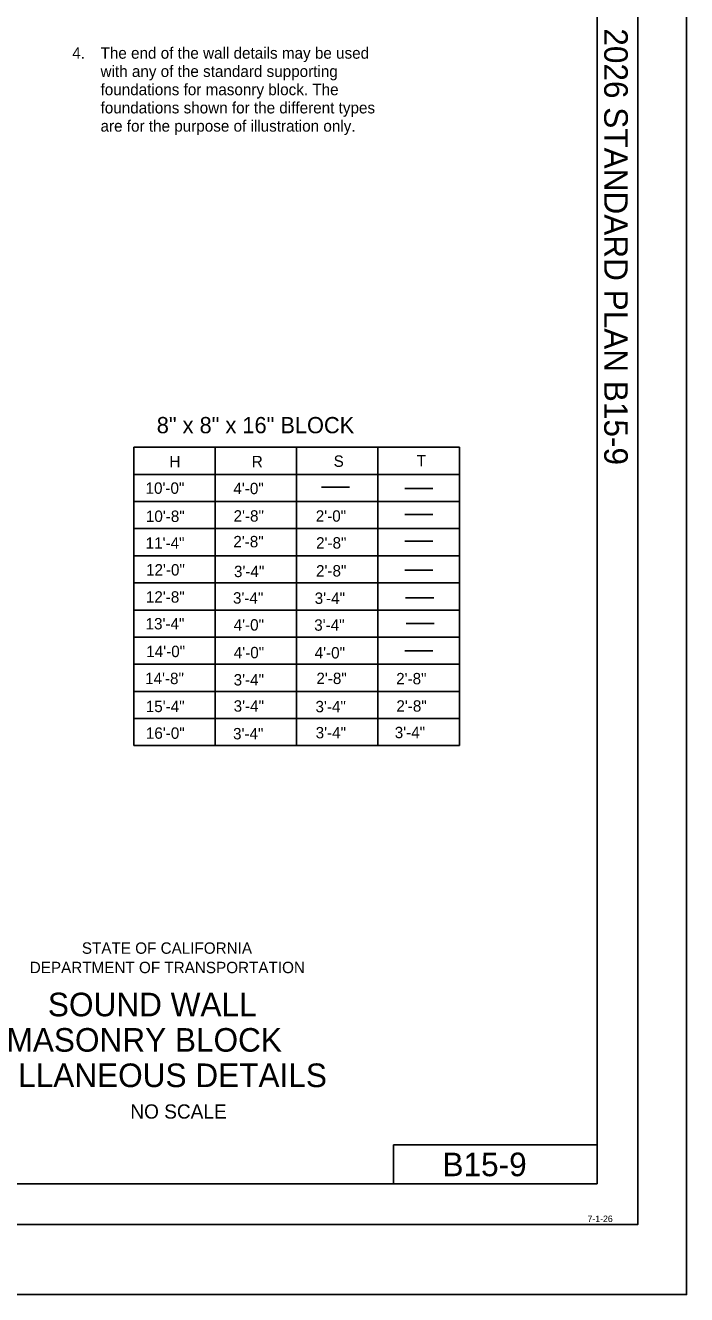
# Model space of a CAD drawing. Extents: x -893 to 867, y -474 to 712.
# Drawn here: x 460 to 867, y -474 to 306 of the extents above; entities that cross this region are included whole.
import ezdxf

# ---------------------------------------------------------------- set-up
doc = ezdxf.new("R2010")
doc.units = 0
for name, color, linetype in [('60 Nongeo Data', 7, 'Continuous'), ('border_INSIDE-BORDER-anno', 7, 'Continuous'), ('border_PLOTTING-ELEMENTS', 7, 'Continuous'), ('border_rw_22x34_Cut_Lines', 7, 'Continuous'), ('border_SHEET', 7, 'Continuous'), ('border_WITHIN-BORDER-anno', 7, 'Continuous'), ('str_Engineering-Notes-A', 7, 'Continuous'), ('str_Text-A', 7, 'Continuous')]:
    doc.layers.add(name, color=color, linetype=linetype)

msp = doc.modelspace()

# ---------------------------------------------------------------- linework, layer by layer
at = {"layer": '60 Nongeo Data'}
for p, q in [((526.95, 46.62), (726.97, 46.62)), ((526.95, -136.73), (526.95, 46.62)), ((576.96, -136.73), (576.96, 46.62)), ((626.96, -136.73), (626.96, 46.62)), ((676.97, -136.73), (676.97, 46.62)), ((726.97, 46.62), (726.97, -136.73)), ((526.95, 29.95), (726.97, 29.95)), ((526.95, 13.28), (726.97, 13.28)), ((526.95, -3.39), (726.97, -3.39)), ((526.95, -20.05), (726.97, -20.05)), ((526.95, -36.72), (726.97, -36.72)), ((526.95, -53.39), (726.97, -53.39)), ((526.95, -70.06), (726.97, -70.06)), ((526.95, -86.73), (726.97, -86.73)), ((526.95, -103.39), (726.97, -103.39)), ((526.95, -120.06), (726.97, -120.06)), ((526.95, -136.73), (726.97, -136.73))]:
    msp.add_line(p, q, dxfattribs=at)
at = {"layer": 'border_PLOTTING-ELEMENTS'}
for points in [[(-893.45, -474.04), (866.55, -474.04), (866.55, 711.96), (-893.45, 711.96)], [(-863.45, 668.96), (836.55, 668.96), (836.55, -431.04), (-863.45, -431.04)]]:
    msp.add_lwpolyline(points, close=True, dxfattribs=at)
at = {"layer": 'border_rw_22x34_Cut_Lines'}
msp.add_lwpolyline([(-863.45, 668.96), (836.55, 668.96), (836.55, -431.04), (-863.45, -431.04)], close=True, dxfattribs=at)
at = {"layer": 'border_SHEET'}
for p, q in [((811.55, 643.96), (811.55, -406.04)), ((686.52, -406.04), (686.52, -382.04)), ((686.52, -382.04), (811.52, -382.04)), ((811.55, -406.04), (-813.45, -406.04))]:
    msp.add_line(p, q, dxfattribs=at)
at = {"layer": 'str_Text-A'}
for p, q in [((642.27, 22.05), (659.56, 22.05)), ((693.44, 21.27), (710.73, 21.27)), ((693.44, 5.35), (710.73, 5.35)), ((693.44, -11.1), (710.73, -11.1)), ((693.44, -28.85), (710.73, -28.85)), ((693.96, -45.82), (711.25, -45.82)), ((694.22, -61.75), (711.51, -61.75)), ((693.44, -78.45), (710.73, -78.45))]:
    msp.add_line(p, q, dxfattribs=at)

# ---------------------------------------------------------------- texts
at = {"layer": 'border_INSIDE-BORDER-anno'}
for s, height, p in [('STATE OF CALIFORNIA', 7, (495.11, -264.63)), ('DEPARTMENT OF TRANSPORTATION', 7, (463.11, -276.53)), ('SOUND WALL', 14.5, (474.25, -303.03)), ('MASONRY BLOCK', 14.5, (448.85, -324.78)), ('MISCELLANEOUS DETAILS', 14.5, (394.56, -346.53)), ('NO SCALE', 8.75, (524.88, -365.9))]:
    msp.add_text(s, height=height, dxfattribs=at).set_placement(p)
at = {"layer": 'border_WITHIN-BORDER-anno'}
msp.add_text('2026 STANDARD PLAN B15-9', height=14.5, rotation=270, dxfattribs=at).set_placement((815.92, 304.03))
for s, height, p in [('B15-9', 14.5, (716.59, -401.29)), ('7-1-26', 4, (805.7, -429.47))]:
    msp.add_text(s, height=height, dxfattribs=at).set_placement(p)
at = {"layer": 'str_Engineering-Notes-A'}
for s, height, p in [('4.', 7.001, (489.19, 285.35)), ('The end of the wall details may be used', 7.0005, (506.59, 285.35)), ('with any of the standard supporting', 7.0005, (506.59, 274.15)), ('foundations for masonry block. The', 7.0005, (506.59, 262.94)), ('foundations shown for the different types', 7.0005, (506.59, 251.74)), ('are for the purpose of illustration only.', 7.0005, (506.59, 240.54))]:
    msp.add_text(s, height=height, dxfattribs=at).set_placement(p)
at = {"layer": 'str_Text-A'}
for s, height, p in [('8" x 8" x 16" BLOCK', 10.0008, (541.11, 55.21)), ('H', 7, (548.93, 34.31)), ('R', 7, (599.47, 34.31)), ('S', 7, (649.75, 34.57)), ('T', 7, (700.81, 34.83)), ('10\'-0"', 7.001, (534.22, 18.01)), ('4\'-0"', 7.001, (588.19, 17.79)), ('10\'-8"', 7.001, (534.43, 0.72)), ('2\'-8"', 7.001, (588.29, 0.92)), ('2\'-0"', 7.001, (638.78, 0.87)), ('2\'-8"', 7.001, (588.14, -14.86)), ('11\'-4"', 7.001, (534.3, -15.74)), ('2\'-8"', 7.001, (638.98, -15.64)), ('12\'-0"', 7.001, (534.53, -32.2)), ('3\'-4"', 7.001, (588.55, -33.18)), ('2\'-8"', 7.001, (638.94, -32.82)), ('12\'-8"', 7.001, (534.43, -48.86)), ('3\'-4"', 7.001, (587.93, -49.47)), ('3\'-4"', 7.001, (638.11, -49.63)), ('13\'-4"', 7.001, (534.25, -65.31)), ('4\'-0"', 7.001, (588.34, -66.03)), ('3\'-4"', 7.001, (637.83, -66.13)), ('14\'-0"', 7.001, (534.69, -82.33)), ('4\'-0"', 7.001, (588.44, -83.05)), ('4\'-0"', 7.001, (638.09, -83.15)), ('14\'-8"', 7.001, (533.95, -98.94)), ('3\'-4"', 7.001, (588.34, -99.77)), ('2\'-8"', 7.001, (639.17, -98.89)), ('2\'-8"', 7.001, (688.15, -99.05)), ('15\'-4"', 7.001, (534.36, -116.12)), ('3\'-4"', 7.001, (588.34, -115.86)), ('3\'-4"', 7.001, (638.62, -116.22)), ('2\'-8"', 7.001, (688.29, -115.86)), ('16\'-0"', 7.001, (534.43, -132.52)), ('3\'-4"', 7.001, (587.98, -132.88)), ('3\'-4"', 7.001, (638.72, -132.26)), ('3\'-4"', 7.001, (687.3, -132.16))]:
    msp.add_text(s, height=height, dxfattribs=at).set_placement(p)

doc.saveas('drawing.dxf')
